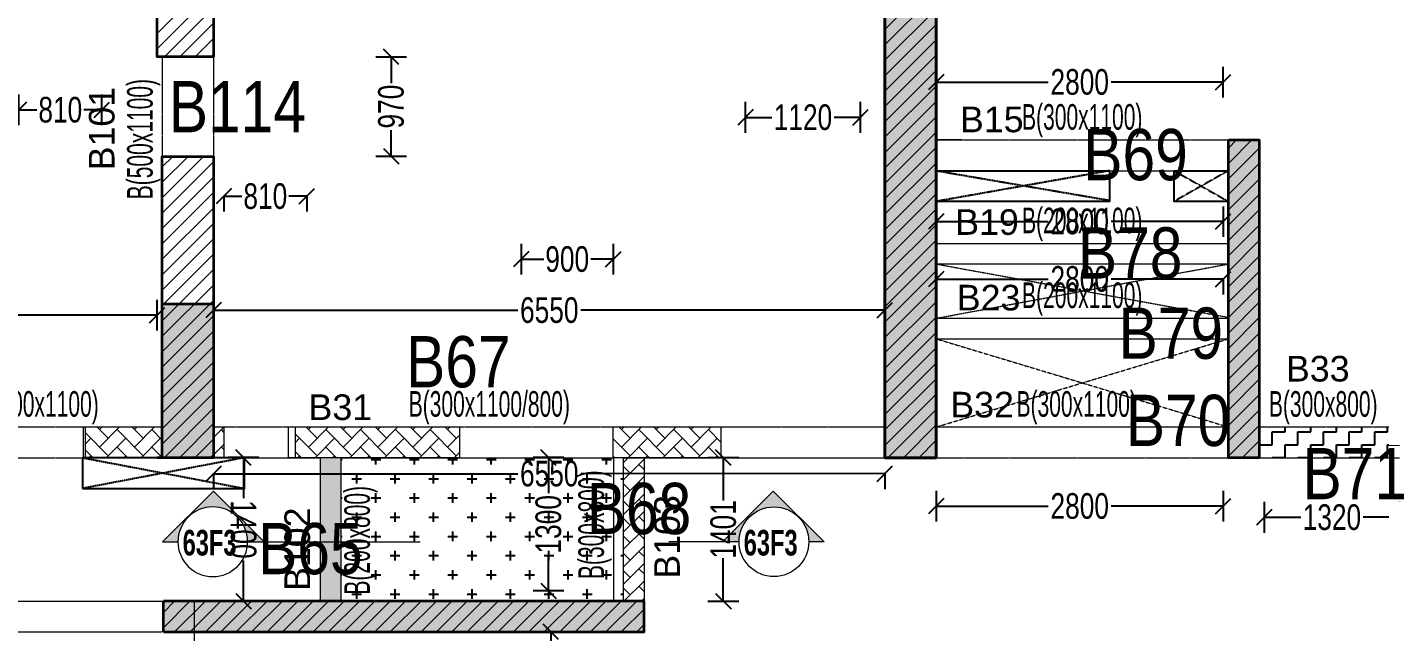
# Model space of a CAD drawing. Header units: millimetres. Extents: x -2 to 69443, y 95 to 32793.
# Drawn here: x 8656 to 21854, y 17790 to 23691 of the extents above; entities that cross this region are included whole.
import ezdxf
from ezdxf.enums import TextEntityAlignment as Align

# ---------------------------------------------------------------- set-up
doc = ezdxf.new("R2010")
doc.units = ezdxf.units.MM
doc.linetypes.add('HIDDEN', pattern=[0.375, 0.25, -0.125])
for name, color, linetype, lineweight in [('A-HIDD-ABVE', 8, 'HIDDEN', 20), ('G-ANNO-SYMB', 1, 'Continuous', 9), ('S-BEAM', 7, 'Continuous', 18), ('S-BEAM-IDEN', 2, 'Continuous', 9), ('S-COL HATCH', 9, 'Continuous', 0), ('S-COLS', 5, 'Continuous', 35)]:
    doc.layers.add(name, color=color, linetype=linetype, lineweight=lineweight)
for name, color, linetype in [('Abhinav working', 6, 'Continuous'), ('Beam Nos', 7, 'Continuous'), ('changes', 7, 'Continuous'), ('CUTOUT', 4, 'Continuous'), ('SUNK SLAB', 8, 'Continuous')]:
    doc.layers.add(name, color=color, linetype=linetype)
doc.styles.add('Dim.s & Anno.(Misc.)', font='ARIALN.TTF')
doc.styles.add('SC-BBS1', font='SansSerif')
doc.styles.add('SOBHA', font='swisscl.ttf')
doc.styles.add('Swis721 LtCn BT', font='swisscl.ttf', dxfattribs={"width": 0.9, "height": 233.355162})
doc.styles.add('Swis721 LtCn BT_B', font='', dxfattribs={"width": 0.9, "height": 246.918336})
doc.styles.get('Swis721 LtCn BT_B').set_extended_font_data('Swis721 LtCn BT', bold=True)
doc.dimstyles.new('S-100', dxfattribs={"dimscale": 100, "dimtxt": 2.5, "dimasz": 1.5, "dimexe": 1.5, "dimexo": 1.5, "dimgap": 0.1, "dimtad": 0, "dimdec": 0, "dimrnd": 0.0005, "dimzin": 0, "dimdsep": 46, "dimtxsty": 'SOBHA', "dimblk": 'OBLIQUE', "dimcen": 0.09, "dimclrd": 8, "dimclre": 8, "dimclrt": 6, "dimadec": 0, "dimazin": 0, "dimtfac": 1, "dimtdec": 0, "dimtofl": 0, "dimtmove": 0, "dimatfit": 3, "dimfxl": 1.5, "dimfxlon": 1, "dimtolj": 1, "dimtzin": 0, "dimlwd": -1, "dimlwe": -1, "dimarcsym": 0})
pattern_1 = [(45, (-31890644.18, 20635841.75), (-75.1300955, 75.1300955), [])]
pattern_2 = [(45, (-31792792.5, 20735559.75), (0, 169.7056275), [360, -120]), (135, (-31792707.64, 20735644.6), (1e-14, 169.7056275), [360, -120])]
pattern_3 = [(0, (-31789946.8, 20737491.14), (125, 125), [125, -125]), (90, (-31789821.8, 20737491.14), (-125, 125), [125, -125])]

# ---------------------------------------------------------------- blocks, each defined once
blk = doc.blocks.new('A$Cebf64a2d')
at = {"layer": 'S-COL HATCH', "transparency": 33554687}
h = blk.add_hatch(dxfattribs=at)
h.set_pattern_fill('ANSI31', color=256, scale=850)
h.set_pattern_definition(pattern_1)
h.paths.add_polyline_path([(14179, 12975), (14679, 12975), (14679, 22675), (14179, 22675)])
h = blk.add_hatch(dxfattribs=at)
h.set_pattern_fill('ANSI31', color=256, scale=850)
h.set_pattern_definition(pattern_1)
h.paths.add_polyline_path([(7629, 17875), (7079, 17875), (7079, 16885), (7629, 16885)])
h = blk.add_hatch(dxfattribs=at)
h.set_pattern_fill('ANSI31', color=256, scale=850)
h.set_pattern_definition(pattern_1)
h.paths.add_polyline_path([(17529, 12975), (17829, 12975), (17829, 16075), (17529, 16075)])
h = blk.add_hatch(dxfattribs=at)
h.set_pattern_fill('ANSI31', color=256, scale=850)
h.set_pattern_definition(pattern_1)
h.paths.add_polyline_path([(7629, 15675), (7629, 15675), (7629, 15775), (7629, 15915), (7129, 15915), (7129, 12975), (7629, 12975)])
h = blk.add_hatch(dxfattribs=at)
h.set_pattern_fill('ANSI31', color=256, scale=850)
h.set_pattern_definition(pattern_1)
h.paths.add_polyline_path([(11829, 11575), (11629, 11575), (7439, 11575), (7439, 11275), (11829, 11275)])
h.paths.add_polyline_path([(7439, 11575), (7140, 11575), (7140, 11275), (7439, 11275)])
at = {"layer": 'S-BEAM', "color": 5, "elevation": 0}
for points in [[(6359, 13275), (7129, 13275), (7129, 12974), (6359, 12974)], [(7629, 13275), (7730, 13275), (7730, 12975), (7629, 12975)], [(8360, 13275), (10029, 13275), (10029, 12975), (8360, 12975)], [(11529, 13275), (12579, 13275), (12579, 12975), (11529, 12975)], [(11629, 12975), (11829, 12975), (11829, 11575), (11629, 11575)]]:
    blk.add_lwpolyline(points, close=True, dxfattribs=at)
at = {"layer": 'S-COLS'}
blk.add_line((7140, 11275, 0), (7140, 11575, 0), dxfattribs=at)
at = {"layer": 'S-COLS', "elevation": 0}
for points in [[(14179, 12975), (14679, 12975), (14679, 22675), (14179, 22675)], [(7079, 17875), (7629, 17875), (7629, 16885), (7079, 16885)], [(17529, 16075), (17829, 16075), (17829, 12975), (17529, 12975)]]:
    blk.add_lwpolyline(points, close=True, dxfattribs=at)
for points in [[(7129, 12975), (7129, 15915), (7629, 15915), (7629, 12975), (7079, 12975)], [(7140, 11275), (11829, 11275), (11829, 11575), (7140, 11575)]]:
    blk.add_lwpolyline(points, dxfattribs=at)
blk = doc.blocks.new('A$C2f35dc8c')
at = {"layer": 'S-COL HATCH', "transparency": 33554687}
h = blk.add_hatch(color=256, dxfattribs=at)
h.dxf.hatch_style = 1
h.paths.add_polyline_path([(14179, 17675), (14679, 17675), (14679, 12975), (14179, 12975)])
h = blk.add_hatch(color=256, dxfattribs=at)
h.dxf.hatch_style = 1
h.paths.add_polyline_path([(17529, 12975), (17829, 12975), (17829, 16075), (17529, 16075)])
h = blk.add_hatch(color=256, dxfattribs=at)
h.dxf.hatch_style = 1
h.paths.add_polyline_path([(7629, 14408), (7629, 14464), (7629, 14475), (7129, 14475), (7129, 12975), (7629, 12975)])
at = {"layer": 'S-COL HATCH'}
h = blk.add_hatch(dxfattribs=at)
h.set_pattern_fill('AR-HBONE', color=256, scale=30)
h.set_pattern_definition(pattern_2)
h.paths.add_polyline_path([(7129, 13275), (6379, 13275), (6379, 12974), (6910, 12974), (6910, 12975), (7129, 12975)])
h = blk.add_hatch(dxfattribs=at)
h.set_pattern_fill('AR-HBONE', color=256, scale=30)
h.set_pattern_definition(pattern_2)
h.paths.add_polyline_path([(7730, 13275), (7629, 13275), (7629, 12975), (7730, 12975)])
h = blk.add_hatch(dxfattribs=at)
h.set_pattern_fill('AR-HBONE', color=256, scale=30)
h.set_pattern_definition(pattern_2)
h.paths.add_polyline_path([(10029, 13275), (8430, 13275), (8430, 12975), (10029, 12975)])
h = blk.add_hatch(dxfattribs=at)
h.set_pattern_fill('AR-HBONE', color=256, scale=30)
h.set_pattern_definition(pattern_2)
h.paths.add_polyline_path([(11529, 13275), (11529, 12975), (12579, 12975), (12579, 13275)])
h = blk.add_hatch(dxfattribs=at)
h.set_pattern_fill('AR-HBONE', color=256, scale=30)
h.set_pattern_definition(pattern_2)
h.paths.add_polyline_path([(11829, 12975), (11629, 12975), (11629, 11575), (11829, 11575)])
at = {"layer": 'S-COL HATCH', "transparency": 33554687}
h = blk.add_hatch(color=256, dxfattribs=at)
h.dxf.hatch_style = 1
h.paths.add_polyline_path([(11829, 11575), (11629, 11575), (7439, 11575), (7439, 11275), (11829, 11275)])
h.paths.add_polyline_path([(7439, 11575), (7140, 11575), (7140, 11275), (7439, 11275)])
at = {"layer": 'S-BEAM', "color": 5, "elevation": 0}
for points in [[(6379, 13275), (7129, 13275), (7129, 12974), (6379, 12974)], [(7629, 13275), (7730, 13275), (7730, 12975), (7629, 12975)], [(8430, 13275), (10029, 13275), (10029, 12975), (8430, 12975)], [(11529, 13275), (12579, 13275), (12579, 12975), (11529, 12975)], [(11629, 12975), (11829, 12975), (11829, 11575), (11629, 11575)]]:
    blk.add_lwpolyline(points, close=True, dxfattribs=at)
at = {"layer": 'S-COLS'}
blk.add_line((7140, 11275, 0), (7140, 11575, 0), dxfattribs=at)
at = {"layer": 'S-COLS', "elevation": 0}
for points in [[(14679, 17675), (14679, 12975), (14179, 12975), (14179, 17675)], [(7129, 12975), (7129, 14475), (7629, 14475), (7629, 12975), (7079, 12975)], [(7140, 11275), (11829, 11275), (11829, 11575), (7140, 11575)]]:
    blk.add_lwpolyline(points, dxfattribs=at)
for points in [[(14179, 17675), (14679, 17675), (14679, 12975), (14179, 12975)], [(17529, 16075), (17829, 16075), (17829, 12975), (17529, 12975)]]:
    blk.add_lwpolyline(points, close=True, dxfattribs=at)
blk = doc.blocks.new('A$C80c03267')
at = {"layer": 'CUTOUT', "color": 8, "linetype": 'HIDDEN'}
for p, q in [((11520, 3100), (9830, 2800)), ((9830, 3100), (11520, 2811)), ((12680, 3100), (12150, 2800)), ((12150, 3100), (12680, 2800)), ((3080, 300), (1500, 0)), ((3080, 300), (1500, 0)), ((1500, 300), (3080, 0))]:
    blk.add_line(p, q, dxfattribs=at)
at = {"layer": 'CUTOUT', "linetype": 'HIDDEN'}
blk.add_line((1500, 300), (3080, 0), dxfattribs=at)
at = {"layer": 'CUTOUT'}
for points in [[(9830, 3100), (11520, 3100), (11520, 2800), (9830, 2800)], [(12150, 3100), (12680, 3100), (12680, 2800), (12150, 2800)], [(1500, 0), (3080, 0), (3080, 300), (1500, 300)]]:
    blk.add_lwpolyline(points, close=True, dxfattribs=at)
blk = doc.blocks.new('Section - TL1-6743896-11TH FLOOR LVL')
at = {"layer": 'G-ANNO-SYMB'}
h = blk.add_hatch(color=8, dxfattribs=at)
edge = h.paths.add_edge_path()
edge.add_line((-9.4, 0), (-10.9, 0))
edge.add_line((-10.9, 0), (-5.94, 4.95))
edge.add_line((-5.94, 4.95), (-0.99, 0))
edge.add_line((-0.99, 0), (-2.6, 0))
edge.add_arc((-6, 0), 3.4, 0, 180)
at = {"layer": 'G-ANNO-SYMB', "color": 5}
for p, q in [((-5.94, 4.95), (-10.9, 0)), ((-0.99, 0), (-5.94, 4.95)), ((-10.9, 0), (-9.4, 0)), ((-2.6, 0), (4.24, 0)), ((-2.6, 0), (-0.99, 0))]:
    blk.add_line(p, q, dxfattribs=at)
at = {"layer": 'G-ANNO-SYMB'}
blk.add_arc((-6, 0), 3.4, 360, 180, dxfattribs=at)
at = {"layer": 'G-ANNO-SYMB', "color": 5}
for start, end in [(0, 180), (180, 0)]:
    blk.add_arc((-6, 0), 3.4, start, end, dxfattribs=at)
blk = doc.blocks.new('_OBLIQUE')
at = {"color": 0, "linetype": 'ByBlock'}
blk.add_line((-0.5, -0.5), (0.5, 0.5), dxfattribs=at)
blk = doc.blocks.new('*D368')
at = {"layer": 'Abhinav working', "color": 8, "transparency": 16777216}
for p, q in [((5075, 20729), (5075, 21029)), ((9925, 20729), (9925, 21029)), ((5075, 20879), (7192, 20879)), ((9925, 20879), (7808, 20879))]:
    blk.add_line(p, q, dxfattribs=at)
at = {"layer": 'Defpoints', "color": 0, "transparency": 16777216}
for p in [(9925, 20879), (5075, 19990), (9925, 19990)]:
    blk.add_point(p, dxfattribs=at)
at = {"layer": 'Abhinav working', "color": 8, "transparency": 16777216, "xscale": 150, "yscale": 150, "zscale": 150, "rotation": 180}
blk.add_blockref('_OBLIQUE', (5075, 20879), dxfattribs=at)
at = {"layer": 'Abhinav working', "color": 8, "transparency": 16777216, "xscale": 150, "yscale": 150, "zscale": 150}
blk.add_blockref('_OBLIQUE', (9925, 20879), dxfattribs=at)
at = {"layer": 'Abhinav working', "color": 6, "transparency": 16777216, "insert": (7500, 20879), "char_height": 250, "attachment_point": 5, "style": 'SOBHA'}
blk.add_mtext('\\A1;4850', dxfattribs=at)
blk = doc.blocks.new('*D369')
at = {"layer": 'Abhinav working', "color": 8, "transparency": 16777216}
for p, q in [((10475, 20778), (10475, 21078)), ((17025, 20778), (17025, 21078)), ((10475, 20928), (13443, 20928)), ((17025, 20928), (14057, 20928))]:
    blk.add_line(p, q, dxfattribs=at)
at = {"layer": 'Defpoints', "color": 0, "transparency": 16777216}
for p in [(17025, 20928), (10475, 19990), (17025, 19990)]:
    blk.add_point(p, dxfattribs=at)
at = {"layer": 'Abhinav working', "color": 8, "transparency": 16777216, "xscale": 150, "yscale": 150, "zscale": 150, "rotation": 180}
blk.add_blockref('_OBLIQUE', (10475, 20928), dxfattribs=at)
at = {"layer": 'Abhinav working', "color": 8, "transparency": 16777216, "xscale": 150, "yscale": 150, "zscale": 150}
blk.add_blockref('_OBLIQUE', (17025, 20928), dxfattribs=at)
at = {"layer": 'Abhinav working', "color": 6, "transparency": 16777216, "insert": (13750, 20928), "char_height": 250, "attachment_point": 5, "style": 'SOBHA'}
blk.add_mtext('\\A1;6550', dxfattribs=at)
blk = doc.blocks.new('*D370')
at = {"layer": 'Abhinav working', "color": 8, "transparency": 16777216}
for p, q in [((13892, 19490), (13592, 19490)), ((13742, 19490), (13742, 19144)), ((13742, 18190), (13742, 18537)), ((13892, 18190), (13592, 18190))]:
    blk.add_line(p, q, dxfattribs=at)
at = {"layer": 'Defpoints', "color": 0, "transparency": 16777216}
for p in [(13742, 19490), (14175, 19490), (14175, 18190, 0)]:
    blk.add_point(p, dxfattribs=at)
at = {"layer": 'Abhinav working', "color": 8, "transparency": 16777216, "xscale": 150, "yscale": 150, "zscale": 150}
for p, rotation in [((13742, 19490), 90), ((13742, 18190), 270)]:
    blk.add_blockref('_OBLIQUE', p, dxfattribs=dict(at, rotation=rotation))
at = {"layer": 'Abhinav working', "color": 6, "transparency": 16777216, "insert": (13742, 18840), "char_height": 250, "attachment_point": 5, "rotation": 90, "style": 'SOBHA'}
blk.add_mtext('\\A1;1300', dxfattribs=at)
blk = doc.blocks.new('*D371')
at = {"layer": 'Abhinav working', "color": 8, "transparency": 16777216}
for p, q in [((17525, 21940), (17525, 21643)), ((20325, 21940), (20325, 21643)), ((17525, 21793), (18618, 21793)), ((20325, 21793), (19232, 21793))]:
    blk.add_line(p, q, dxfattribs=at)
at = {"layer": 'Defpoints', "color": 0, "transparency": 16777216}
for p in [(17525, 22090, 0), (20325, 22090, 0), (20325, 21793)]:
    blk.add_point(p, dxfattribs=at)
at = {"layer": 'Abhinav working', "color": 8, "transparency": 16777216, "xscale": 150, "yscale": 150, "zscale": 150, "rotation": 180}
blk.add_blockref('_OBLIQUE', (17525, 21793), dxfattribs=at)
at = {"layer": 'Abhinav working', "color": 8, "transparency": 16777216, "xscale": 150, "yscale": 150, "zscale": 150}
blk.add_blockref('_OBLIQUE', (20325, 21793), dxfattribs=at)
at = {"layer": 'Abhinav working', "color": 6, "transparency": 16777216, "insert": (18925, 21793), "char_height": 250, "attachment_point": 5, "style": 'SOBHA'}
blk.add_mtext('\\A1;2800', dxfattribs=at)
blk = doc.blocks.new('*D372')
at = {"layer": 'Abhinav working', "color": 8, "transparency": 16777216}
for p, q in [((17525, 19167), (17525, 18867)), ((20325, 19167), (20325, 18867)), ((17525, 19017), (18618, 19017)), ((20325, 19017), (19232, 19017))]:
    blk.add_line(p, q, dxfattribs=at)
at = {"layer": 'Defpoints', "color": 0, "transparency": 16777216}
for p in [(17525, 19490, 0), (20325, 19490, 0), (20325, 19017)]:
    blk.add_point(p, dxfattribs=at)
at = {"layer": 'Abhinav working', "color": 8, "transparency": 16777216, "xscale": 150, "yscale": 150, "zscale": 150, "rotation": 180}
blk.add_blockref('_OBLIQUE', (17525, 19017), dxfattribs=at)
at = {"layer": 'Abhinav working', "color": 8, "transparency": 16777216, "xscale": 150, "yscale": 150, "zscale": 150}
blk.add_blockref('_OBLIQUE', (20325, 19017), dxfattribs=at)
at = {"layer": 'Abhinav working', "color": 6, "transparency": 16777216, "insert": (18925, 19017), "char_height": 250, "attachment_point": 5, "style": 'SOBHA'}
blk.add_mtext('\\A1;2800', dxfattribs=at)
blk = doc.blocks.new('*D373')
at = {"layer": 'Abhinav working', "color": 8, "transparency": 16777216}
for p, q in [((20725, 19058), (20725, 18758)), ((22045, 19058), (22045, 18758)), ((20725, 18908), (21081, 18908)), ((22045, 18908), (21689, 18908))]:
    blk.add_line(p, q, dxfattribs=at)
at = {"layer": 'Defpoints', "color": 0, "transparency": 16777216}
for p in [(20725, 19490, 0), (22045, 19490), (22045, 18908)]:
    blk.add_point(p, dxfattribs=at)
at = {"layer": 'Abhinav working', "color": 8, "transparency": 16777216, "xscale": 150, "yscale": 150, "zscale": 150, "rotation": 180}
blk.add_blockref('_OBLIQUE', (20725, 18908), dxfattribs=at)
at = {"layer": 'Abhinav working', "color": 8, "transparency": 16777216, "xscale": 150, "yscale": 150, "zscale": 150}
blk.add_blockref('_OBLIQUE', (22045, 18908), dxfattribs=at)
at = {"layer": 'Abhinav working', "color": 6, "transparency": 16777216, "insert": (21385, 18908), "char_height": 250, "attachment_point": 5, "style": 'SOBHA'}
blk.add_mtext('\\A1;1320', dxfattribs=at)
blk = doc.blocks.new('*D424')
at = {"layer": 'Abhinav working', "color": 8, "transparency": 16777216}
for p, q in [((13614, 17790), (13914, 17790)), ((13764, 17790), (13764, 17097)), ((13764, 15790), (13764, 16484)), ((13614, 15790), (13914, 15790))]:
    blk.add_line(p, q, dxfattribs=at)
at = {"layer": 'Defpoints', "color": 0, "transparency": 16777216}
for p in [(11971, 17790, 0), (13764, 17790), (11971, 15790)]:
    blk.add_point(p, dxfattribs=at)
at = {"layer": 'Abhinav working', "color": 8, "transparency": 16777216, "xscale": 150, "yscale": 150, "zscale": 150}
for p, rotation in [((13764, 17790), 90), ((13764, 15790), 270)]:
    blk.add_blockref('_OBLIQUE', p, dxfattribs=dict(at, rotation=rotation))
at = {"layer": 'Abhinav working', "color": 6, "transparency": 16777216, "insert": (13764, 16790), "char_height": 250, "attachment_point": 5, "rotation": 90, "style": 'SOBHA'}
blk.add_mtext('\\A1;2000', dxfattribs=at)
blk = doc.blocks.new('*D425')
at = {"layer": 'Abhinav working', "color": 8, "transparency": 16777216}
for p, q in [((8446, 17790), (8146, 17790)), ((8296, 17790), (8296, 17096)), ((8296, 15790), (8296, 16483)), ((8446, 15790), (8146, 15790))]:
    blk.add_line(p, q, dxfattribs=at)
at = {"layer": 'Defpoints', "color": 0, "transparency": 16777216}
for p in [(8296, 17790), (9985, 17790), (9985, 15790)]:
    blk.add_point(p, dxfattribs=at)
at = {"layer": 'Abhinav working', "color": 8, "transparency": 16777216, "xscale": 150, "yscale": 150, "zscale": 150}
for p, rotation in [((8296, 17790), 90), ((8296, 15790), 270)]:
    blk.add_blockref('_OBLIQUE', p, dxfattribs=dict(at, rotation=rotation))
at = {"layer": 'Abhinav working', "color": 6, "transparency": 16777216, "insert": (8296, 16790), "char_height": 250, "attachment_point": 5, "rotation": 90, "style": 'SOBHA'}
blk.add_mtext('\\A1;2000', dxfattribs=at)
blk = doc.blocks.new('*D453')
at = {"layer": 'Abhinav working', "color": 8, "transparency": 16777216}
for p, q in [((10475, 19340), (10475, 19183)), ((10475, 19333), (13443, 19333)), ((17025, 19334), (14057, 19333)), ((17025, 19340), (17025, 19184))]:
    blk.add_line(p, q, dxfattribs=at)
at = {"layer": 'Defpoints', "color": 0, "transparency": 16777216}
for p in [(10475, 19490), (17025, 19490), (17025, 19334)]:
    blk.add_point(p, dxfattribs=at)
at = {"layer": 'Abhinav working', "color": 8, "transparency": 16777216, "xscale": 150, "yscale": 150, "zscale": 150}
for p, rotation in [((10475, 19333), 180.0068209729485), ((17025, 19334), 0.0068209729485292)]:
    blk.add_blockref('_OBLIQUE', p, dxfattribs=dict(at, rotation=rotation))
at = {"layer": 'Abhinav working', "color": 6, "transparency": 16777216, "insert": (13750, 19333), "char_height": 250, "attachment_point": 5, "rotation": 0.0068, "style": 'SOBHA'}
blk.add_mtext('\\A1;6550', dxfattribs=at)
blk = doc.blocks.new('*D454')
at = {"layer": 'Abhinav working', "color": 8, "transparency": 16777216}
for p, q in [((10916, 19490), (10616, 19490)), ((10766, 19490), (10766, 19094)), ((10766, 18090), (10766, 18486)), ((10916, 18090), (10616, 18090))]:
    blk.add_line(p, q, dxfattribs=at)
at = {"layer": 'Defpoints', "color": 0, "transparency": 16777216}
for p in [(11515, 19490), (10766, 18090), (11515, 18090)]:
    blk.add_point(p, dxfattribs=at)
at = {"layer": 'Abhinav working', "color": 8, "transparency": 16777216, "xscale": 150, "yscale": 150, "zscale": 150}
for p, rotation in [((10766, 19490), 90.00007063434937), ((10766, 18090), 270.0000706343494)]:
    blk.add_blockref('_OBLIQUE', p, dxfattribs=dict(at, rotation=rotation))
at = {"layer": 'Abhinav working', "color": 6, "transparency": 16777216, "insert": (10766, 18790), "char_height": 250, "attachment_point": 5, "rotation": 270.0001, "style": 'SOBHA'}
blk.add_mtext('\\A1;1400', dxfattribs=at)
blk = doc.blocks.new('*D455')
at = {"layer": 'Abhinav working', "color": 8, "transparency": 16777216}
for p, q in [((15298, 19490), (15598, 19490)), ((15448, 19490), (15448, 19071)), ((15448, 18090), (15448, 18509)), ((15298, 18090), (15598, 18090))]:
    blk.add_line(p, q, dxfattribs=at)
at = {"layer": 'Defpoints', "color": 0, "transparency": 16777216}
for p in [(14675, 19490), (15448, 19490), (14675, 18090)]:
    blk.add_point(p, dxfattribs=at)
at = {"layer": 'Abhinav working', "color": 8, "transparency": 16777216, "xscale": 150, "yscale": 150, "zscale": 150}
for p, rotation in [((15448, 19490), 90), ((15448, 18090), 270)]:
    blk.add_blockref('_OBLIQUE', p, dxfattribs=dict(at, rotation=rotation))
at = {"layer": 'Abhinav working', "color": 6, "transparency": 16777216, "insert": (15448, 18790), "char_height": 250, "attachment_point": 5, "rotation": 90, "style": 'SOBHA'}
blk.add_mtext('\\A1;1401', dxfattribs=at)
blk = doc.blocks.new('*D456')
at = {"layer": 'Abhinav working', "color": 8, "transparency": 16777216}
for p, q in [((17525, 23004), (17525, 23304)), ((20325, 23004), (20325, 23304)), ((17525, 23154), (18618, 23154)), ((20325, 23154), (19232, 23154))]:
    blk.add_line(p, q, dxfattribs=at)
at = {"layer": 'Defpoints', "color": 0, "transparency": 16777216}
for p in [(20325, 23154), (17525, 22290), (20325, 22290)]:
    blk.add_point(p, dxfattribs=at)
at = {"layer": 'Abhinav working', "color": 8, "transparency": 16777216, "xscale": 150, "yscale": 150, "zscale": 150, "rotation": 180}
blk.add_blockref('_OBLIQUE', (17525, 23154), dxfattribs=at)
at = {"layer": 'Abhinav working', "color": 8, "transparency": 16777216, "xscale": 150, "yscale": 150, "zscale": 150}
blk.add_blockref('_OBLIQUE', (20325, 23154), dxfattribs=at)
at = {"layer": 'Abhinav working', "color": 6, "transparency": 16777216, "insert": (18925, 23154), "char_height": 250, "attachment_point": 5, "style": 'SOBHA'}
blk.add_mtext('\\A1;2800', dxfattribs=at)
blk = doc.blocks.new('*D460')
at = {"layer": 'Abhinav working', "color": 8, "transparency": 16777216}
for p, q in [((17525, 21232), (17525, 21082)), ((17525, 21232), (18618, 21232)), ((20325, 21232), (19232, 21232)), ((20325, 21232), (20325, 21082))]:
    blk.add_line(p, q, dxfattribs=at)
at = {"layer": 'Defpoints', "color": 0, "transparency": 16777216}
for p in [(17525, 21380), (20325, 21380), (20325, 21232)]:
    blk.add_point(p, dxfattribs=at)
at = {"layer": 'Abhinav working', "color": 8, "transparency": 16777216, "xscale": 150, "yscale": 150, "zscale": 150}
for p, rotation in [((17525, 21232), 180.0001620192223), ((20325, 21232), 0.0001620192224118)]:
    blk.add_blockref('_OBLIQUE', p, dxfattribs=dict(at, rotation=rotation))
at = {"layer": 'Abhinav working', "color": 6, "transparency": 16777216, "insert": (18925, 21232), "char_height": 250, "attachment_point": 5, "rotation": 0.0002, "style": 'SOBHA'}
blk.add_mtext('\\A1;2800', dxfattribs=at)
blk = doc.blocks.new('*D276')
at = {"layer": 'Abhinav working', "color": 8, "transparency": 16777216}
for p, q in [((12057, 23400), (12357, 23400)), ((12207, 23400), (12207, 23144)), ((12207, 22430), (12207, 22686)), ((12057, 22430), (12357, 22430))]:
    blk.add_line(p, q, dxfattribs=at)
at = {"layer": 'Defpoints', "color": 0, "transparency": 16777216}
for p in [(10475, 23400), (10475, 22430), (12207, 22430)]:
    blk.add_point(p, dxfattribs=at)
at = {"layer": 'Abhinav working', "color": 8, "transparency": 16777216, "xscale": 150, "yscale": 150, "zscale": 150}
for p, rotation in [((12207, 23400), 90), ((12207, 22430), 270)]:
    blk.add_blockref('_OBLIQUE', p, dxfattribs=dict(at, rotation=rotation))
at = {"layer": 'Abhinav working', "color": 6, "transparency": 16777216, "insert": (12207, 22915), "char_height": 250, "attachment_point": 5, "rotation": 90, "style": 'SOBHA'}
blk.add_mtext('\\A1;970', dxfattribs=at)
blk = doc.blocks.new('*D277')
at = {"layer": 'Abhinav working', "color": 8, "transparency": 16777216}
for p, q in [((8575, 22733), (8575, 23033)), ((9385, 22733), (9385, 23033)), ((8575, 22883), (8751, 22883)), ((9385, 22883), (9209, 22883))]:
    blk.add_line(p, q, dxfattribs=at)
at = {"layer": 'Defpoints', "color": 0, "transparency": 16777216}
for p in [(9385, 22883), (8575, 22290), (9385, 22290)]:
    blk.add_point(p, dxfattribs=at)
at = {"layer": 'Abhinav working', "color": 8, "transparency": 16777216, "xscale": 150, "yscale": 150, "zscale": 150, "rotation": 180}
blk.add_blockref('_OBLIQUE', (8575, 22883), dxfattribs=at)
at = {"layer": 'Abhinav working', "color": 8, "transparency": 16777216, "xscale": 150, "yscale": 150, "zscale": 150}
blk.add_blockref('_OBLIQUE', (9385, 22883), dxfattribs=at)
at = {"layer": 'Abhinav working', "color": 6, "transparency": 16777216, "insert": (8980, 22883), "char_height": 250, "attachment_point": 5, "style": 'SOBHA'}
blk.add_mtext('\\A1;810', dxfattribs=at)
blk = doc.blocks.new('*D278')
at = {"layer": 'Abhinav working', "color": 8, "transparency": 16777216}
for p, q in [((10575, 22040), (10575, 21890)), ((10575, 22040), (10751, 22040)), ((11385, 22040), (11209, 22040)), ((11385, 22040), (11385, 21890))]:
    blk.add_line(p, q, dxfattribs=at)
at = {"layer": 'Defpoints', "color": 0, "transparency": 16777216}
for p in [(10575, 22190, 0), (11385, 22190), (11385, 22040)]:
    blk.add_point(p, dxfattribs=at)
at = {"layer": 'Abhinav working', "color": 8, "transparency": 16777216, "xscale": 150, "yscale": 150, "zscale": 150, "rotation": 180}
blk.add_blockref('_OBLIQUE', (10575, 22040), dxfattribs=at)
at = {"layer": 'Abhinav working', "color": 8, "transparency": 16777216, "xscale": 150, "yscale": 150, "zscale": 150}
blk.add_blockref('_OBLIQUE', (11385, 22040), dxfattribs=at)
at = {"layer": 'Abhinav working', "color": 6, "transparency": 16777216, "insert": (10980, 22040), "char_height": 250, "attachment_point": 5, "style": 'SOBHA'}
blk.add_mtext('\\A1;810', dxfattribs=at)
blk = doc.blocks.new('*D279')
at = {"layer": 'Abhinav working', "color": 8, "transparency": 16777216}
for p, q in [((5075, 17438), (5075, 17138)), ((9925, 17438), (9925, 17138)), ((5075, 17288), (7192, 17288)), ((9925, 17288), (7808, 17288))]:
    blk.add_line(p, q, dxfattribs=at)
at = {"layer": 'Defpoints', "color": 0, "transparency": 16777216}
for p in [(5075, 17790), (9925, 17790), (9925, 17288)]:
    blk.add_point(p, dxfattribs=at)
at = {"layer": 'Abhinav working', "color": 8, "transparency": 16777216, "xscale": 150, "yscale": 150, "zscale": 150}
for p, rotation in [((5075, 17288), 180.0080202055451), ((9925, 17288), 0.0080202055451729)]:
    blk.add_blockref('_OBLIQUE', p, dxfattribs=dict(at, rotation=rotation))
at = {"layer": 'Abhinav working', "color": 6, "transparency": 16777216, "insert": (7500, 17288), "char_height": 250, "attachment_point": 5, "rotation": 0.008, "style": 'SOBHA'}
blk.add_mtext('\\A1;4850', dxfattribs=at)
blk = doc.blocks.new('*D280')
at = {"layer": 'Abhinav working', "color": 8, "transparency": 16777216}
for p, q in [((13475, 21576), (13475, 21276)), ((14375, 21576), (14375, 21276)), ((13475, 21426), (13696, 21426)), ((14375, 21426), (14154, 21426))]:
    blk.add_line(p, q, dxfattribs=at)
at = {"layer": 'Defpoints', "color": 0, "transparency": 16777216}
for p in [(13475, 22290), (14375, 22290), (14375, 21426)]:
    blk.add_point(p, dxfattribs=at)
at = {"layer": 'Abhinav working', "color": 8, "transparency": 16777216, "xscale": 150, "yscale": 150, "zscale": 150}
for p, rotation in [((13475, 21426), 179.9999361317253), ((14375, 21426), 359.9999361317253)]:
    blk.add_blockref('_OBLIQUE', p, dxfattribs=dict(at, rotation=rotation))
at = {"layer": 'Abhinav working', "color": 6, "transparency": 16777216, "insert": (13925, 21426), "char_height": 250, "attachment_point": 5, "rotation": 359.9999, "style": 'SOBHA'}
blk.add_mtext('\\A1;900', dxfattribs=at)
blk = doc.blocks.new('*D281')
at = {"layer": 'Abhinav working', "color": 8, "transparency": 16777216}
for p, q in [((15665, 22660), (15665, 22960)), ((16785, 22660), (16785, 22960)), ((15665, 22810), (15921, 22810)), ((16785, 22810), (16529, 22810))]:
    blk.add_line(p, q, dxfattribs=at)
at = {"layer": 'Defpoints', "color": 0, "transparency": 16777216}
for p in [(16785, 22810), (15665, 22190), (16785, 22190)]:
    blk.add_point(p, dxfattribs=at)
at = {"layer": 'Abhinav working', "color": 8, "transparency": 16777216, "xscale": 150, "yscale": 150, "zscale": 150, "rotation": 180}
blk.add_blockref('_OBLIQUE', (15665, 22810), dxfattribs=at)
at = {"layer": 'Abhinav working', "color": 8, "transparency": 16777216, "xscale": 150, "yscale": 150, "zscale": 150}
blk.add_blockref('_OBLIQUE', (16785, 22810), dxfattribs=at)
at = {"layer": 'Abhinav working', "color": 6, "transparency": 16777216, "insert": (16225, 22810), "char_height": 250, "attachment_point": 5, "style": 'SOBHA'}
blk.add_mtext('\\A1;1120', dxfattribs=at)

msp = doc.modelspace()

# ---------------------------------------------------------------- hatches: boundary and pattern name
at = {"layer": 'SUNK SLAB'}
h = msp.add_hatch(dxfattribs=at)
h.set_pattern_fill('ZIGZAG', color=8, scale=1000, style=0)
h.set_pattern_definition(pattern_3)
h.paths.add_polyline_path([(22045.1, 19789.7), (20675.1, 19789.7), (20675.1, 19489.7), (22045.1, 19489.7)])
h.paths.add_polyline_path([(24075.1, 20849.7), (22345.1, 20849.7), (22345.1, 20849.7), (22345.1, 20649.7), (24075.1, 20649.7)])
h.paths.add_polyline_path([(24575.1, 24639.7), (24075.1, 24639.7), (24075.1, 23349.7), (24575.1, 23349.7)])
h.paths.add_polyline_path([(27625.1, 25689.7), (24575.1, 25689.7), (24575.1, 25389.7), (24675.1, 25389.7), (24675.1, 25389.7), (25585.1, 25389.7), (25585.1, 25389.7), (27625.1, 25389.7)])
h.paths.add_polyline_path([(26375.1, 22039.7), (26075.1, 22039.7), (26075.1, 20649.7), (26375.1, 20649.7)])
h = msp.add_hatch(dxfattribs=at)
h.set_pattern_fill('ZIGZAG', color=8, scale=1000, style=0)
h.set_pattern_definition(pattern_3)
h.paths.add_polyline_path([(50735.1, 19489.7), (50535.1, 19489.7), (50535.1, 18089.7), (50735.1, 18089.7)])
h.paths.add_polyline_path([(51965, 15789.7), (50279.4, 15789.7), (50279.4, 15389.7), (51965, 15389.7)])
h.paths.add_polyline_path([(11715.1, 19489.7), (11675.1, 19489.7), (11675.1, 19489.7), (11515.1, 19489.7), (11515.1, 18089.7), (11715.1, 18089.7)])
h.paths.add_polyline_path([(11970.7, 15789.7), (10285.1, 15789.7), (10285.1, 15789.7), (10285.1, 15389.7), (11970.7, 15389.7)])
h = msp.add_hatch(dxfattribs=at)
h.set_pattern_fill('CROSS', color=8, scale=750, style=0)
h.set_pattern_definition([(0, (-31349613.2, 21123721.57), (187.5, 187.5), [93.75, -281.25]), (90, (-31349566.33, 21123674.7), (-187.5, 187.5), [93.75, -281.25])])
h.paths.add_polyline_path([(11715.1, 19489.7), (11715.1, 18089.7), (14475.1, 18089.7), (14475.1, 19489.7)])
h.paths.add_polyline_path([(12141.7, 18091.5), (12141.7, 19364.7), (11614.5, 19364.7), (11614.5, 18091.5)], flags=9)

# ---------------------------------------------------------------- linework, layer by layer
at = {"layer": 'A-HIDD-ABVE', "linetype": 'HIDDEN'}
for p, q in [((20375, 22289.7), (20375.1, 22289.7)), ((17525, 21379.7, 0), (20375.1, 20859, 0)), ((17525, 20849.7, 0), (20375.1, 21379.7)), ((17525, 19789.7, 0), (20375.1, 20649.7)), ((17525.1, 20649.7, 0), (20375.1, 19789.7, 0))]:
    msp.add_line(p, q, dxfattribs=at)
at = {"layer": 'G-ANNO-SYMB'}
msp.add_line((11067.6, 18669.7), (12492.2, 18669.7), dxfattribs=at)
at = {"layer": 'S-BEAM', "linetype": 'HIDDEN'}
for p, q in [((9975.1, 23399.7), (9975.1, 22429.7)), ((10475.1, 23399.7), (10475.1, 22429.7)), ((17525.1, 22589.7, 0), (20375.1, 22589.7, 0)), ((5075.1, 19789.2), (9975.1, 19789.2)), ((10475.1, 19789.7), (17025, 19789.7, 0)), ((20675.1, 19789.7), (22045.1, 19789.7)), ((5075.1, 19490.8), (9975.1, 19488.6)), ((14375.1, 19489.7, 0), (14375.1, 18089.7, 0)), ((14675.1, 19489.7, 0), (14675.1, 18089.7, 0)), ((17525.1, 19489.7, 0), (20375.1, 19489.7, 0)), ((20675.1, 19489.7), (22045.1, 19489.7)), ((10285.1, 18089.7), (10285.1, 15789.7))]:
    msp.add_line(p, q, dxfattribs=at)
at = {"layer": 'S-BEAM'}
for p, q in [((17775.1, 22589.7, 0), (17525.1, 22589.7, 0)), ((17525.1, 22289.7, 0), (20375, 22289.7, 0)), ((20375, 22289.7, 0), (20375.1, 22289.7, 0)), ((17525.1, 21579.7), (20375.1, 21579.7)), ((17525.1, 21379.7), (20375.1, 21379.7)), ((17525.1, 20849.7, 0), (20375.1, 20849.7, 0)), ((17525.1, 20649.7, 0), (20375.1, 20649.7)), ((17525.1, 19789.7), (20375.1, 19789.7, 0)), ((10475.1, 19489.7), (11515.1, 19489.7)), ((11515.1, 19489.7), (11515.1, 18089.7)), ((11715.1, 19489.7), (14375.1, 19489.7)), ((11715.1, 19489.7), (11715.1, 18089.7)), ((14675.1, 19489.7), (17025, 19489.7, 0)), ((5075.1, 18089.7, 0), (9985.4, 18089.7, 0)), ((5075.1, 17789.7, 0), (9973.4, 17789.7, 0))]:
    msp.add_line(p, q, dxfattribs=at)

# ---------------------------------------------------------------- block references
at = {"layer": 'Beam Nos'}
msp.add_blockref('A$C80c03267', (7695.5, 19189.7), dxfattribs=at)
at = {"layer": 'changes'}
for name in ['A$C2f35dc8c', 'A$Cebf64a2d']:
    msp.add_blockref(name, (2845.7, 6514.5), dxfattribs=at)
at = {"layer": 'G-ANNO-SYMB', "xscale": 99.99999999999991, "yscale": 99.99999999999991, "zscale": 99.99999999999991}
msp.add_blockref('Section - TL1-6743896-11TH FLOOR LVL', (11067.6, 18669.7), dxfattribs=at)
at = {"layer": 'G-ANNO-SYMB', "extrusion": (0, 0, -1), "xscale": 99.99999999999991, "yscale": 99.99999999999991, "zscale": 99.99999999999991}
msp.add_blockref('Section - TL1-6743896-11TH FLOOR LVL', (-15341.5, 18669.7), dxfattribs=at)

# ---------------------------------------------------------------- texts
at = {"layer": 'Abhinav working', "char_height": 500, "attachment_point": 1, "style": 'Dim.s & Anno.(Misc.)'}
for s, insert in [('B114', (10039.2, 23164.6, 0)), ('B69', (18960.1, 22696.8, 0)), ('B78', (18907.8, 21736.9, 0)), ('B79', (19304.6, 20954.4, 0)), ('B67', (12353.4, 20675.8, 0)), ('B70', (19375.3, 20103.4, 0)), ('B71', (21098.8, 19584.7, 0)), ('B68', (14116.1, 19244, 0)), ('B65', (10910.2, 18853, 0))]:
    msp.add_mtext_dynamic_manual_height_columns(s, width=21149.247, gutter_width=5423.5, heights=[0], dxfattribs=dict(at, insert=insert))
at = {"layer": 'Beam Nos', "style": 'SC-BBS1'}
for s, p in [('B101', (9583.9, 22700.5, 0)), ('B103', (15098.8, 18716.6)), ('B102', (11491.2, 18596.1, 0))]:
    msp.add_text(s, height=250, rotation=90, dxfattribs=at).set_placement(p, align=Align.BOTTOM_CENTER)
for s, p in [('B15', (18066.7, 22589.7, 0)), ('B19', (18020.7, 21588.7)), ('B23', (18036, 20851.3, 0)), ('B33', (21247, 20157.8, 0)), ('B31', (11711.6, 19782.3)), ('B32', (17972.6, 19807.3))]:
    msp.add_text(s, height=250, dxfattribs=at).set_placement(p, align=Align.BOTTOM_CENTER)
at = {"layer": 'G-ANNO-SYMB', "char_height": 250, "width": 707.088, "attachment_point": 1, "style": 'Swis721 LtCn BT_B'}
for insert in [(10173.2, 18785.6), (15647.1, 18785.6)]:
    msp.add_mtext('63F3', dxfattribs=dict(at, insert=insert))
at = {"layer": 'S-BEAM-IDEN', "style": 'Swis721 LtCn BT', "width": 0.8}
for s, rotation, p in [('B(500x1100)', 90, (9881.3, 22010.4)), ('B(300x1100)', 360, (18362.5, 22689.1)), ('B(200x1100)', 360, (18362.5, 21679.1, 0)), ('B(200x1100)', 360, (18362.5, 20949.1, 0)), ('B(300x1100)', 360, (8181, 19889.1)), ('B(300x1100/800)', 360, (12378.7, 19889.1)), ('B(300x1100)', 360, (18308.5, 19889.1)), ('B(300x800)', 360, (20770.6, 19889.1)), ('B(300x800)', 90, (14283.7, 18305.5, 0)), ('B(200x800)', 90, (12000.1, 18154))]:
    msp.add_text(s, height=250, rotation=rotation, dxfattribs=at).set_placement(p)

# ---------------------------------------------------------------- dimensions: what is measured, and where the dimension line sits
at = {"layer": 'Abhinav working', "color": 3}
for p1, p2, distance, picture, middle in [((10475.1, 23399.7, 0), (10475.1, 22429.7, 0), 1732.1, '*D276', (12207.2, 22914.7, 0)), ((15665, 22189.7, 0), (16785.1, 22189.7, 0), 620.5, '*D281', (16225.1, 22810.2, 0)), ((10575.1, 22189.7, 0), (11385.1, 22189.7, 0), -149.9, '*D278', (10980.1, 22039.8, 0)), ((13475.1, 22289.7, 0), (14375.1, 22289.7, 0), -863.2, '*D280', (13925.1, 21426.5, 0)), ((17525.1, 21380.5, 0), (20325.1, 21380.5, 0), -148.9, '*D460', (18925.1, 21231.6, 0)), ((11515.1, 19489.7, 0), (11515.1, 18089.7, 0), -748.7, '*D454', (10766.4, 18789.7, 0)), ((14675.1, 18089.7, 0), (14675.1, 19490.5, 0), -772.5, '*D455', (15447.6, 18790.1, 0)), ((10475.1, 19489.7, 0), (17025, 19490.5, 0), -156.8, '*D453', (13750.1, 19333.3, 0)), ((5075.1, 17789.7, 0), (9925.1, 17790.4, 0), -502.1, '*D279', (7500.1, 17288, 0))]:
    dim = msp.add_aligned_dim(p1=p1, p2=p2, distance=distance, dimstyle='S-100', dxfattribs=at)
    dim.commit()
    dim.dimension.update_dxf_attribs({"geometry": picture, "text_midpoint": middle})
for base, p1, p2, picture, middle in [((20325.1, 23154.4, 0), (17525.1, 22290.5, 0), (20325.1, 22290.5, 0), '*D456', (18925.1, 23154.4, 0)), ((9385.1, 22882.7, 0), (8575.1, 22289.7, 0), (9385.1, 22289.7, 0), '*D277', (8980.1, 22882.7, 0))]:
    dim = msp.add_linear_dim(base=base, p1=p1, p2=p2, dimstyle='S-100', dxfattribs=at)
    dim.commit()
    dim.dimension.update_dxf_attribs({"geometry": picture, "text_midpoint": middle})
at = {"layer": 'Abhinav working'}
for base, p1, p2, picture, middle in [((20325.1, 21793.1, 0), (17525.1, 22090.4, 0), (20325.1, 22090.4, 0), '*D371', (18925.1, 21793.1, 0)), ((9925.1, 20879.4, 0), (5075.1, 19990.4, 0), (9925.1, 19990.4, 0), '*D368', (7500.1, 20879.4, 0)), ((17025, 20928.1, 0), (10475.1, 19990.4, 0), (17025, 19990.4, 0), '*D369', (13750.1, 20928.1, 0)), ((22045.1, 18907.6, 0), (20725.1, 19490.4, 0), (22045.1, 19490.4, 0), '*D373', (21385.1, 18907.6, 0))]:
    dim = msp.add_linear_dim(base=base, p1=p1, p2=p2, dimstyle='S-100', dxfattribs=at)
    dim.commit()
    dim.dimension.update_dxf_attribs({"geometry": picture, "text_midpoint": middle})
for base, p1, p2, picture, middle in [((13742, 19490.4, 0), (14175.1, 18190.4, 0), (14175.1, 19490.4, 0), '*D370', (13742, 18840.4, 0)), ((13763.7, 17790.4, 0), (11970.7, 15790.4, 0), (11970.7, 17790.4, 0), '*D424', (13763.7, 16790.4, 0))]:
    dim = msp.add_linear_dim(base=base, p1=p1, p2=p2, angle=90, dimstyle='S-100', dxfattribs=at)
    dim.commit()
    dim.dimension.update_dxf_attribs({"geometry": picture, "text_midpoint": middle})
for p1, p2, distance, picture, middle in [((17525.1, 19490.4, 0), (20325.1, 19490.4, 0), -473.8, '*D372', (18925.1, 19016.7, 0)), ((9985.4, 15789.7), (9985.4, 17789.7, 0), 1689, '*D425', (8296.4, 16789.7, 0))]:
    dim = msp.add_aligned_dim(p1=p1, p2=p2, distance=distance, dimstyle='S-100', dxfattribs=at)
    dim.commit()
    dim.dimension.update_dxf_attribs({"geometry": picture, "text_midpoint": middle})

doc.saveas('drawing.dxf')
